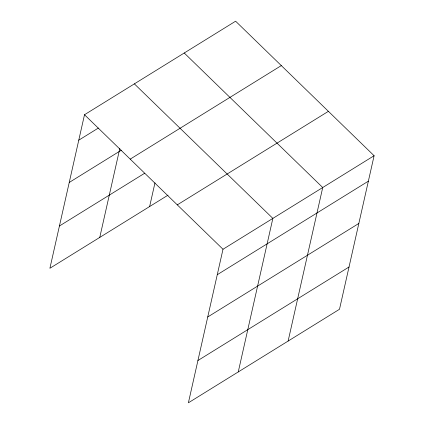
<?xml version="1.0" encoding="UTF-8"?>
<svg xmlns="http://www.w3.org/2000/svg" width="424" height="424" viewBox="0 0 424 424"><rect width="100%" height="100%" fill="white"/><g stroke="black" fill="none" stroke-linecap="round" stroke-linejoin="round"><path stroke-width="0.64" d="M374.101 155.725L222.998 249.259L188.394 402.8L339.497 309.266L374.101 155.725L235.606 21.2L84.503 114.734L49.9 268.275L168.058 195.135M99.767 237.408L119.828 148.384M149.63 206.541L154.972 182.845M238.256 371.933L272.86 218.392L134.366 83.867M288.124 341.066L322.722 187.525L184.233 53M78.769 140.18L98.379 128.043M69.239 182.453L121.349 150.197M130.205 159.127L281.308 65.593M59.424 226.003L144.589 173.289M177.29 204.866L328.399 111.332M217.258 274.704L368.366 181.17M207.733 316.977L358.842 223.443M197.918 360.527L349.026 266.993M84.503 114.734L222.998 249.259"/></g></svg>
